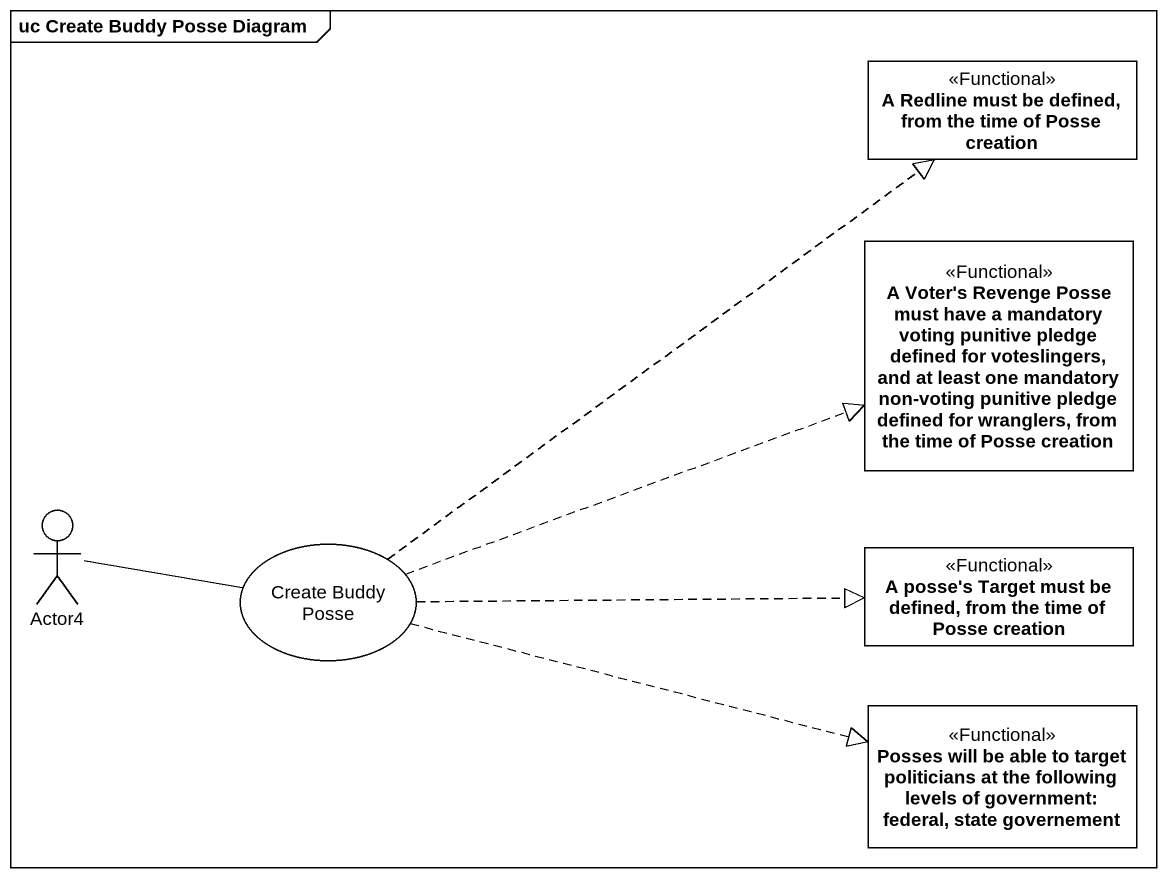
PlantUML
@startuml
mainframe uc Create Buddy Posse Diagram
allowmixing
hide circle
hide empty members
class "A Redline must be defined, from the time of Posse creation" as A_Redline_must_be_defined <<Functional>>
class "A Voter's Revenge Posse must have a mandatory voting punitive pledge defined for voteslingers, and at least one mandatory non-voting punitive pledge defined for wranglers, from the time of Posse creation" as A_Voter_s_Revenge_Posse <<Functional>>
actor Actor4
usecase "Create Buddy Posse" as Create_Buddy_Posse
class "A posse's Target must be defined, from the time of Posse creation" as A_posse_s_Target_must_be <<Functional>>
class "Posses will be able to target politicians at the following levels of government: federal, state governement" as Posses_will_be_able_to <<Functional>>
Actor4 -right- Create_Buddy_Posse
Create_Buddy_Posse .up.|> A_Redline_must_be_defined
Create_Buddy_Posse .right.|> A_Voter_s_Revenge_Posse
Create_Buddy_Posse .right.|> A_posse_s_Target_must_be
Create_Buddy_Posse .right.|> Posses_will_be_able_to
@enduml
